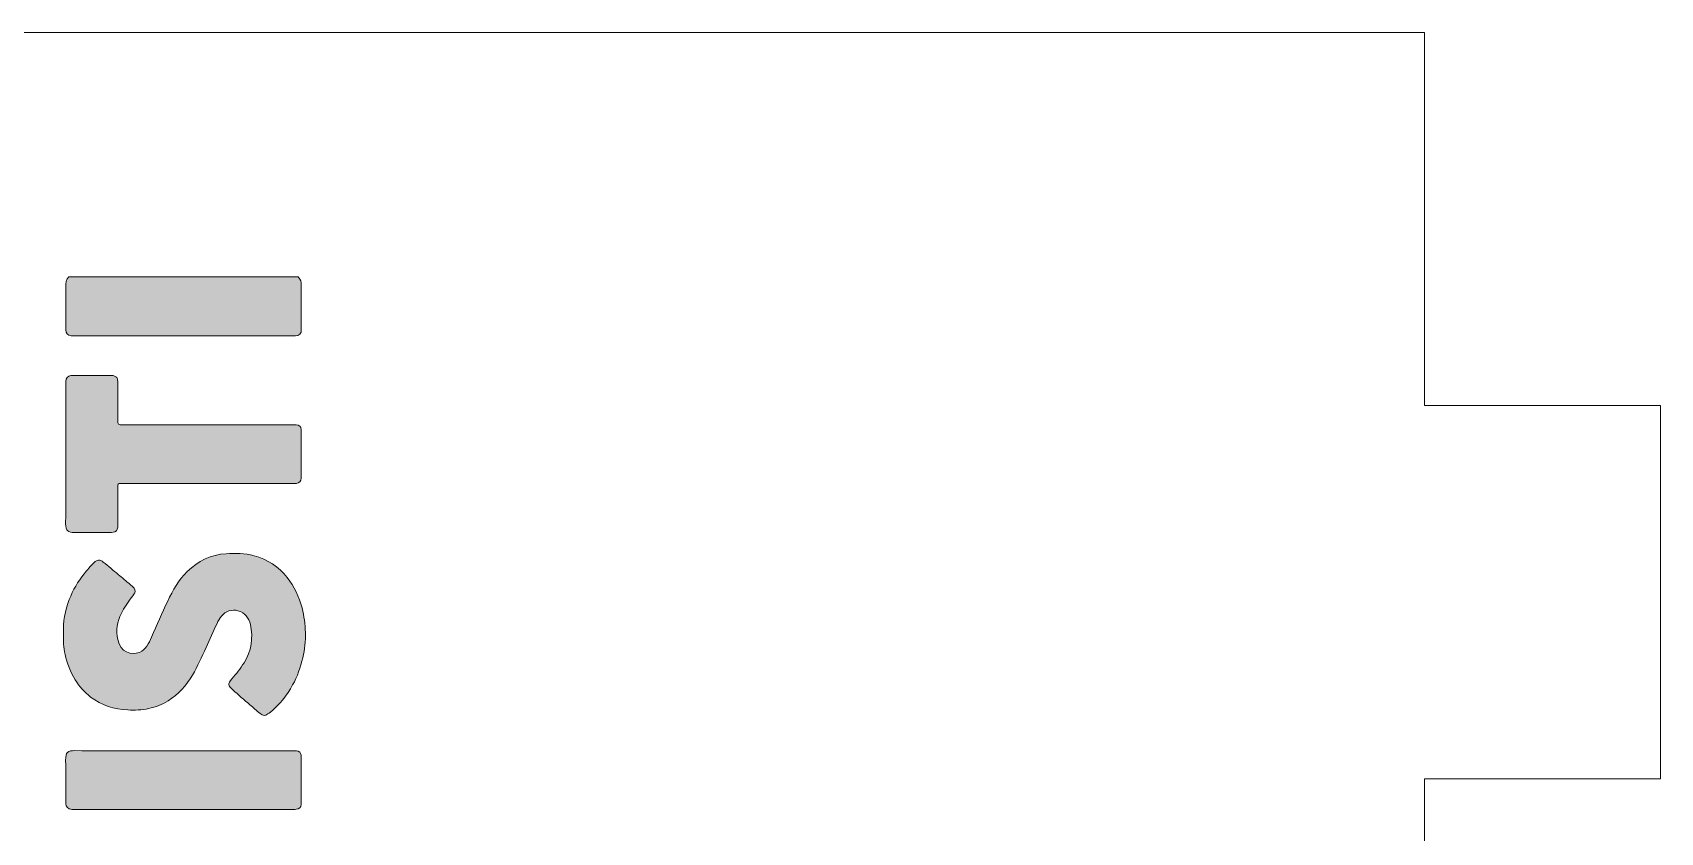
# Model space of a CAD drawing. Header units: millimetres. Extents: x 61 to 267, y -342 to -26.
# Drawn here: x 232 to 266.49, y -188.42 to -171.47 of the extents above; entities that cross this region are included whole.
import ezdxf

# ---------------------------------------------------------------- set-up
doc = ezdxf.new("R2010")
doc.units = ezdxf.units.MM
doc.header["$MEASUREMENT"] = 0
doc.layers.add('Layer 1', color=7, linetype='Continuous', lineweight=0)

# ---------------------------------------------------------------- blocks, each defined once
blk = doc.blocks.new('Block_5')
at = {"layer": 'Layer 1', "color": 1, "lineweight": 0, "true_color": 0xff0000}
blk.add_lwpolyline([(261.486, -210.985), (261.486, -203.083), (266.486, -203.083), (266.486, -195.181), (261.486, -195.181), (261.486, -187.279), (266.486, -187.279), (266.486, -179.377), (261.486, -179.377), (261.486, -171.474), (208.146, -171.474), (208.146, -179.377), (203.146, -179.377), (203.146, -187.279), (208.146, -187.279), (208.146, -195.181), (203.146, -195.181), (203.146, -203.083), (208.146, -203.083), (208.146, -210.985)], dxfattribs=at)
blk = doc.blocks.new('Block_6')
at = {"layer": 'Layer 1', "true_color": 0x8c8f8e, "transparency": 33554687}
h = blk.add_hatch(color=252, dxfattribs=at)
h.dxf.hatch_style = 2
edge = h.paths.add_edge_path()
edge.add_spline(control_points=[(237.624, -176.645), (237.69, -176.731), (237.69, -176.731), (237.69, -176.841), (237.69, -177.131), (237.69, -177.421), (237.69, -177.711), (237.69, -177.73), (237.688, -177.749), (237.69, -177.768), (237.698, -177.841), (237.64, -177.898), (237.564, -177.9), (237.538, -177.901), (237.511, -177.901), (237.484, -177.901), (235.959, -177.901), (234.433, -177.901), (232.908, -177.901), (232.877, -177.901), (232.847, -177.903), (232.817, -177.9), (232.744, -177.891), (232.701, -177.844), (232.7, -177.769), (232.698, -177.643), (232.699, -177.517), (232.699, -177.391), (232.699, -177.216), (232.702, -177.04), (232.698, -176.865), (232.696, -176.781), (232.709, -176.707), (232.766, -176.645), (234.385, -176.645), (236.005, -176.645), (237.624, -176.645)], knot_values=[0, 0, 0, 0, 1, 1, 1, 2, 2, 2, 3, 3, 3, 4, 4, 4, 5, 5, 5, 6, 6, 6, 7, 7, 7, 8, 8, 8, 9, 9, 9, 10, 10, 10, 11, 11, 11, 12, 12, 12, 12], degree=3, periodic=0)
h = blk.add_hatch(color=252, dxfattribs=at)
h.dxf.hatch_style = 2
edge = h.paths.add_edge_path()
edge.add_spline(control_points=[(235.709, -181.025), (235.121, -181.025), (234.533, -181.025), (233.946, -181.025), (233.915, -181.025), (233.885, -181.024), (233.854, -181.026), (233.812, -181.028), (233.802, -181.037), (233.802, -181.083), (233.8, -181.182), (233.801, -181.282), (233.801, -181.381), (233.801, -181.545), (233.801, -181.709), (233.801, -181.874), (233.801, -181.9), (233.802, -181.927), (233.8, -181.954), (233.795, -182.016), (233.762, -182.052), (233.701, -182.06), (233.679, -182.063), (233.655, -182.062), (233.633, -182.062), (233.381, -182.063), (233.129, -182.06), (232.877, -182.064), (232.759, -182.066), (232.696, -182.031), (232.697, -181.879), (232.701, -180.893), (232.699, -179.908), (232.699, -178.922), (232.699, -178.903), (232.698, -178.884), (232.699, -178.865), (232.704, -178.795), (232.741, -178.75), (232.809, -178.739), (232.835, -178.735), (232.862, -178.736), (232.889, -178.736), (233.129, -178.736), (233.37, -178.736), (233.61, -178.736), (233.652, -178.736), (233.694, -178.735), (233.734, -178.751), (233.774, -178.767), (233.797, -178.794), (233.799, -178.837), (233.8, -178.867), (233.801, -178.898), (233.801, -178.928), (233.801, -179.165), (233.801, -179.402), (233.801, -179.639), (233.801, -179.669), (233.8, -179.7), (233.802, -179.731), (233.805, -179.765), (233.819, -179.78), (233.851, -179.782), (233.889, -179.784), (233.928, -179.784), (233.966, -179.784), (235.138, -179.784), (236.309, -179.784), (237.481, -179.784), (237.515, -179.784), (237.55, -179.783), (237.584, -179.785), (237.646, -179.789), (237.68, -179.822), (237.688, -179.885), (237.691, -179.908), (237.69, -179.931), (237.69, -179.954), (237.69, -180.255), (237.69, -180.557), (237.69, -180.859), (237.69, -180.878), (237.691, -180.897), (237.689, -180.916), (237.683, -180.973), (237.642, -181.016), (237.587, -181.023), (237.553, -181.027), (237.518, -181.025), (237.484, -181.025), (236.892, -181.025), (236.3, -181.025), (235.709, -181.025)], knot_values=[0, 0, 0, 0, 1, 1, 1, 2, 2, 2, 3, 3, 3, 4, 4, 4, 5, 5, 5, 6, 6, 6, 7, 7, 7, 8, 8, 8, 9, 9, 9, 10, 10, 10, 11, 11, 11, 12, 12, 12, 13, 13, 13, 14, 14, 14, 15, 15, 15, 16, 16, 16, 17, 17, 17, 18, 18, 18, 19, 19, 19, 20, 20, 20, 21, 21, 21, 22, 22, 22, 23, 23, 23, 24, 24, 24, 25, 25, 25, 26, 26, 26, 27, 27, 27, 28, 28, 28, 29, 29, 29, 30, 30, 30, 31, 31, 31, 31], degree=3, periodic=0)
h = blk.add_hatch(color=252, dxfattribs=at)
h.dxf.hatch_style = 2
edge = h.paths.add_edge_path()
edge.add_spline(control_points=[(232.65, -184.206), (232.64, -183.96), (232.687, -183.718), (232.775, -183.483), (232.849, -183.285), (232.957, -183.106), (233.088, -182.94), (233.154, -182.856), (233.226, -182.776), (233.301, -182.701), (233.364, -182.639), (233.424, -182.634), (233.494, -182.69), (233.601, -182.776), (233.705, -182.865), (233.811, -182.953), (233.896, -183.024), (233.979, -183.097), (234.066, -183.165), (234.223, -183.286), (234.172, -183.341), (234.095, -183.439), (234.012, -183.544), (233.938, -183.655), (233.879, -183.775), (233.79, -183.951), (233.761, -184.137), (233.8, -184.331), (233.855, -184.608), (234.089, -184.666), (234.262, -184.604), (234.331, -184.58), (234.377, -184.528), (234.414, -184.471), (234.454, -184.41), (234.489, -184.346), (234.519, -184.28), (234.634, -184.026), (234.742, -183.769), (234.86, -183.517), (234.967, -183.289), (235.091, -183.069), (235.274, -182.89), (235.503, -182.664), (235.775, -182.533), (236.098, -182.514), (236.296, -182.503), (236.494, -182.503), (236.689, -182.556), (236.974, -182.634), (237.21, -182.785), (237.393, -183.019), (237.543, -183.211), (237.642, -183.427), (237.705, -183.663), (237.75, -183.834), (237.773, -184.008), (237.777, -184.183), (237.781, -184.362), (237.763, -184.541), (237.722, -184.717), (237.675, -184.92), (237.606, -185.112), (237.507, -185.294), (237.385, -185.518), (237.226, -185.711), (237.03, -185.874), (237.015, -185.886), (236.999, -185.897), (236.983, -185.907), (236.916, -185.951), (236.884, -185.95), (236.819, -185.898), (236.745, -185.838), (236.672, -185.776), (236.6, -185.714), (236.479, -185.609), (236.358, -185.504), (236.238, -185.398), (236.128, -185.301), (236.125, -185.275), (236.22, -185.163), (236.311, -185.055), (236.402, -184.947), (236.476, -184.826), (236.63, -184.572), (236.678, -184.3), (236.611, -184.012), (236.578, -183.871), (236.499, -183.763), (236.348, -183.722), (236.22, -183.688), (236.082, -183.729), (235.999, -183.834), (235.962, -183.882), (235.929, -183.934), (235.904, -183.99), (235.827, -184.161), (235.751, -184.331), (235.673, -184.501), (235.581, -184.698), (235.495, -184.898), (235.383, -185.085), (235.251, -185.304), (235.087, -185.492), (234.87, -185.63), (234.743, -185.711), (234.604, -185.762), (234.457, -185.794), (234.31, -185.826), (234.162, -185.831), (234.013, -185.824), (233.724, -185.81), (233.457, -185.727), (233.226, -185.549), (233.095, -185.449), (232.985, -185.327), (232.898, -185.186), (232.795, -185.018), (232.727, -184.836), (232.686, -184.645), (232.656, -184.503), (232.643, -184.358), (232.65, -184.206)], knot_values=[0, 0, 0, 0, 1, 1, 1, 2, 2, 2, 3, 3, 3, 4, 4, 4, 5, 5, 5, 6, 6, 6, 7, 7, 7, 8, 8, 8, 9, 9, 9, 10, 10, 10, 11, 11, 11, 12, 12, 12, 13, 13, 13, 14, 14, 14, 15, 15, 15, 16, 16, 16, 17, 17, 17, 18, 18, 18, 19, 19, 19, 20, 20, 20, 21, 21, 21, 22, 22, 22, 23, 23, 23, 24, 24, 24, 25, 25, 25, 26, 26, 26, 27, 27, 27, 28, 28, 28, 29, 29, 29, 30, 30, 30, 31, 31, 31, 32, 32, 32, 33, 33, 33, 34, 34, 34, 35, 35, 35, 36, 36, 36, 37, 37, 37, 38, 38, 38, 39, 39, 39, 40, 40, 40, 41, 41, 41, 41], degree=3, periodic=0)
h = blk.add_hatch(color=252, dxfattribs=at)
h.dxf.hatch_style = 2
edge = h.paths.add_edge_path()
edge.add_spline(control_points=[(235.208, -186.686), (235.963, -186.686), (236.719, -186.686), (237.475, -186.686), (237.513, -186.686), (237.551, -186.685), (237.589, -186.688), (237.646, -186.694), (237.678, -186.725), (237.687, -186.783), (237.691, -186.809), (237.69, -186.836), (237.69, -186.863), (237.69, -187.161), (237.69, -187.459), (237.69, -187.757), (237.69, -187.779), (237.691, -187.803), (237.688, -187.825), (237.681, -187.885), (237.644, -187.921), (237.583, -187.928), (237.557, -187.931), (237.53, -187.93), (237.503, -187.93), (235.965, -187.93), (234.427, -187.93), (232.889, -187.93), (232.862, -187.93), (232.835, -187.931), (232.809, -187.928), (232.751, -187.922), (232.705, -187.873), (232.7, -187.814), (232.698, -187.788), (232.699, -187.761), (232.699, -187.734), (232.699, -187.451), (232.703, -187.169), (232.697, -186.886), (232.694, -186.719), (232.74, -186.684), (232.895, -186.685), (233.666, -186.688), (234.437, -186.686), (235.208, -186.686)], knot_values=[0, 0, 0, 0, 1, 1, 1, 2, 2, 2, 3, 3, 3, 4, 4, 4, 5, 5, 5, 6, 6, 6, 7, 7, 7, 8, 8, 8, 9, 9, 9, 10, 10, 10, 11, 11, 11, 12, 12, 12, 13, 13, 13, 14, 14, 14, 15, 15, 15, 15], degree=3, periodic=0)
at = {"layer": 'Layer 1'}
for points, knots in [([(237.624, -176.645), (237.69, -176.731), (237.69, -176.731), (237.69, -176.841), (237.69, -177.131), (237.69, -177.421), (237.69, -177.711), (237.69, -177.73), (237.688, -177.749), (237.69, -177.768), (237.698, -177.841), (237.64, -177.898), (237.564, -177.9), (237.538, -177.901), (237.511, -177.901), (237.484, -177.901), (235.959, -177.901), (234.433, -177.901), (232.908, -177.901), (232.877, -177.901), (232.847, -177.903), (232.817, -177.9), (232.744, -177.891), (232.701, -177.844), (232.7, -177.769), (232.698, -177.643), (232.699, -177.517), (232.699, -177.391), (232.699, -177.216), (232.702, -177.04), (232.698, -176.865), (232.696, -176.781), (232.709, -176.707), (232.766, -176.645), (234.385, -176.645), (236.005, -176.645), (237.624, -176.645)], [0, 0, 0, 0, 1, 1, 1, 2, 2, 2, 3, 3, 3, 4, 4, 4, 5, 5, 5, 6, 6, 6, 7, 7, 7, 8, 8, 8, 9, 9, 9, 10, 10, 10, 11, 11, 11, 12, 12, 12, 12]), ([(235.709, -181.025), (236.3, -181.025), (236.892, -181.025), (237.484, -181.025), (237.518, -181.025), (237.553, -181.027), (237.587, -181.023), (237.642, -181.016), (237.683, -180.973), (237.689, -180.916), (237.691, -180.897), (237.69, -180.878), (237.69, -180.859), (237.69, -180.557), (237.69, -180.255), (237.69, -179.954), (237.69, -179.931), (237.691, -179.908), (237.688, -179.885), (237.68, -179.822), (237.646, -179.789), (237.584, -179.785), (237.55, -179.783), (237.515, -179.784), (237.481, -179.784), (236.309, -179.784), (235.138, -179.784), (233.966, -179.784), (233.928, -179.784), (233.889, -179.784), (233.851, -179.782), (233.819, -179.78), (233.805, -179.765), (233.802, -179.731), (233.8, -179.7), (233.801, -179.669), (233.801, -179.639), (233.801, -179.402), (233.801, -179.165), (233.801, -178.928), (233.801, -178.898), (233.8, -178.867), (233.799, -178.837), (233.797, -178.794), (233.774, -178.767), (233.734, -178.751), (233.694, -178.735), (233.652, -178.736), (233.61, -178.736), (233.37, -178.736), (233.129, -178.736), (232.889, -178.736), (232.862, -178.736), (232.835, -178.735), (232.809, -178.739), (232.741, -178.75), (232.704, -178.795), (232.699, -178.865), (232.698, -178.884), (232.699, -178.903), (232.699, -178.922), (232.699, -179.908), (232.701, -180.893), (232.697, -181.879), (232.696, -182.031), (232.759, -182.066), (232.877, -182.064), (233.129, -182.06), (233.381, -182.063), (233.633, -182.062), (233.655, -182.062), (233.679, -182.063), (233.701, -182.06), (233.762, -182.052), (233.795, -182.016), (233.8, -181.954), (233.802, -181.927), (233.801, -181.9), (233.801, -181.874), (233.801, -181.709), (233.801, -181.545), (233.801, -181.381), (233.801, -181.282), (233.8, -181.182), (233.802, -181.083), (233.802, -181.037), (233.812, -181.028), (233.854, -181.026), (233.885, -181.024), (233.915, -181.025), (233.946, -181.025), (234.533, -181.025), (235.121, -181.025), (235.709, -181.025)], [0, 0, 0, 0, 1, 1, 1, 2, 2, 2, 3, 3, 3, 4, 4, 4, 5, 5, 5, 6, 6, 6, 7, 7, 7, 8, 8, 8, 9, 9, 9, 10, 10, 10, 11, 11, 11, 12, 12, 12, 13, 13, 13, 14, 14, 14, 15, 15, 15, 16, 16, 16, 17, 17, 17, 18, 18, 18, 19, 19, 19, 20, 20, 20, 21, 21, 21, 22, 22, 22, 23, 23, 23, 24, 24, 24, 25, 25, 25, 26, 26, 26, 27, 27, 27, 28, 28, 28, 29, 29, 29, 30, 30, 30, 31, 31, 31, 31]), ([(235.709, -181.025), (235.121, -181.025), (234.533, -181.025), (233.946, -181.025), (233.915, -181.025), (233.885, -181.024), (233.854, -181.026), (233.812, -181.028), (233.802, -181.037), (233.802, -181.083), (233.8, -181.182), (233.801, -181.282), (233.801, -181.381), (233.801, -181.545), (233.801, -181.709), (233.801, -181.874), (233.801, -181.9), (233.802, -181.927), (233.8, -181.954), (233.795, -182.016), (233.762, -182.052), (233.701, -182.06), (233.679, -182.063), (233.655, -182.062), (233.633, -182.062), (233.381, -182.063), (233.129, -182.06), (232.877, -182.064), (232.759, -182.066), (232.696, -182.031), (232.697, -181.879), (232.701, -180.893), (232.699, -179.908), (232.699, -178.922), (232.699, -178.903), (232.698, -178.884), (232.699, -178.865), (232.704, -178.795), (232.741, -178.75), (232.809, -178.739), (232.835, -178.735), (232.862, -178.736), (232.889, -178.736), (233.129, -178.736), (233.37, -178.736), (233.61, -178.736), (233.652, -178.736), (233.694, -178.735), (233.734, -178.751), (233.774, -178.767), (233.797, -178.794), (233.799, -178.837), (233.8, -178.867), (233.801, -178.898), (233.801, -178.928), (233.801, -179.165), (233.801, -179.402), (233.801, -179.639), (233.801, -179.669), (233.8, -179.7), (233.802, -179.731), (233.805, -179.765), (233.819, -179.78), (233.851, -179.782), (233.889, -179.784), (233.928, -179.784), (233.966, -179.784), (235.138, -179.784), (236.309, -179.784), (237.481, -179.784), (237.515, -179.784), (237.55, -179.783), (237.584, -179.785), (237.646, -179.789), (237.68, -179.822), (237.688, -179.885), (237.691, -179.908), (237.69, -179.931), (237.69, -179.954), (237.69, -180.255), (237.69, -180.557), (237.69, -180.859), (237.69, -180.878), (237.691, -180.897), (237.689, -180.916), (237.683, -180.973), (237.642, -181.016), (237.587, -181.023), (237.553, -181.027), (237.518, -181.025), (237.484, -181.025), (236.892, -181.025), (236.3, -181.025), (235.709, -181.025)], [0, 0, 0, 0, 1, 1, 1, 2, 2, 2, 3, 3, 3, 4, 4, 4, 5, 5, 5, 6, 6, 6, 7, 7, 7, 8, 8, 8, 9, 9, 9, 10, 10, 10, 11, 11, 11, 12, 12, 12, 13, 13, 13, 14, 14, 14, 15, 15, 15, 16, 16, 16, 17, 17, 17, 18, 18, 18, 19, 19, 19, 20, 20, 20, 21, 21, 21, 22, 22, 22, 23, 23, 23, 24, 24, 24, 25, 25, 25, 26, 26, 26, 27, 27, 27, 28, 28, 28, 29, 29, 29, 30, 30, 30, 31, 31, 31, 31]), ([(232.65, -184.206), (232.643, -184.358), (232.656, -184.503), (232.686, -184.645), (232.727, -184.836), (232.795, -185.018), (232.898, -185.186), (232.985, -185.327), (233.095, -185.449), (233.226, -185.549), (233.457, -185.727), (233.724, -185.81), (234.013, -185.824), (234.162, -185.831), (234.31, -185.826), (234.457, -185.794), (234.604, -185.762), (234.743, -185.711), (234.87, -185.63), (235.087, -185.492), (235.251, -185.304), (235.383, -185.085), (235.495, -184.898), (235.581, -184.698), (235.673, -184.501), (235.751, -184.331), (235.827, -184.161), (235.904, -183.99), (235.929, -183.934), (235.962, -183.882), (235.999, -183.834), (236.082, -183.729), (236.22, -183.688), (236.348, -183.722), (236.499, -183.763), (236.578, -183.871), (236.611, -184.012), (236.678, -184.3), (236.63, -184.572), (236.476, -184.826), (236.402, -184.947), (236.311, -185.055), (236.22, -185.163), (236.125, -185.275), (236.128, -185.301), (236.238, -185.398), (236.358, -185.504), (236.479, -185.609), (236.6, -185.714), (236.672, -185.776), (236.745, -185.838), (236.819, -185.898), (236.884, -185.95), (236.916, -185.951), (236.983, -185.907), (236.999, -185.897), (237.015, -185.886), (237.03, -185.874), (237.226, -185.711), (237.385, -185.518), (237.507, -185.294), (237.606, -185.112), (237.675, -184.92), (237.722, -184.717), (237.763, -184.541), (237.781, -184.362), (237.777, -184.183), (237.773, -184.008), (237.75, -183.834), (237.705, -183.663), (237.642, -183.427), (237.543, -183.211), (237.393, -183.019), (237.21, -182.785), (236.974, -182.634), (236.689, -182.556), (236.494, -182.503), (236.296, -182.503), (236.098, -182.514), (235.775, -182.533), (235.503, -182.664), (235.274, -182.89), (235.091, -183.069), (234.967, -183.289), (234.86, -183.517), (234.742, -183.769), (234.634, -184.026), (234.519, -184.28), (234.489, -184.346), (234.454, -184.41), (234.414, -184.471), (234.377, -184.528), (234.331, -184.58), (234.262, -184.604), (234.089, -184.666), (233.855, -184.608), (233.8, -184.331), (233.761, -184.137), (233.79, -183.951), (233.879, -183.775), (233.938, -183.655), (234.012, -183.544), (234.095, -183.439), (234.172, -183.341), (234.223, -183.286), (234.066, -183.165), (233.979, -183.097), (233.896, -183.024), (233.811, -182.953), (233.705, -182.865), (233.601, -182.776), (233.494, -182.69), (233.424, -182.634), (233.364, -182.639), (233.301, -182.701), (233.226, -182.776), (233.154, -182.856), (233.088, -182.94), (232.957, -183.106), (232.849, -183.285), (232.775, -183.483), (232.687, -183.718), (232.64, -183.96), (232.65, -184.206)], [0, 0, 0, 0, 1, 1, 1, 2, 2, 2, 3, 3, 3, 4, 4, 4, 5, 5, 5, 6, 6, 6, 7, 7, 7, 8, 8, 8, 9, 9, 9, 10, 10, 10, 11, 11, 11, 12, 12, 12, 13, 13, 13, 14, 14, 14, 15, 15, 15, 16, 16, 16, 17, 17, 17, 18, 18, 18, 19, 19, 19, 20, 20, 20, 21, 21, 21, 22, 22, 22, 23, 23, 23, 24, 24, 24, 25, 25, 25, 26, 26, 26, 27, 27, 27, 28, 28, 28, 29, 29, 29, 30, 30, 30, 31, 31, 31, 32, 32, 32, 33, 33, 33, 34, 34, 34, 35, 35, 35, 36, 36, 36, 37, 37, 37, 38, 38, 38, 39, 39, 39, 40, 40, 40, 41, 41, 41, 41]), ([(232.65, -184.206), (232.64, -183.96), (232.687, -183.718), (232.775, -183.483), (232.849, -183.285), (232.957, -183.106), (233.088, -182.94), (233.154, -182.856), (233.226, -182.776), (233.301, -182.701), (233.364, -182.639), (233.424, -182.634), (233.494, -182.69), (233.601, -182.776), (233.705, -182.865), (233.811, -182.953), (233.896, -183.024), (233.979, -183.097), (234.066, -183.165), (234.223, -183.286), (234.172, -183.341), (234.095, -183.439), (234.012, -183.544), (233.938, -183.655), (233.879, -183.775), (233.79, -183.951), (233.761, -184.137), (233.8, -184.331), (233.855, -184.608), (234.089, -184.666), (234.262, -184.604), (234.331, -184.58), (234.377, -184.528), (234.414, -184.471), (234.454, -184.41), (234.489, -184.346), (234.519, -184.28), (234.634, -184.026), (234.742, -183.769), (234.86, -183.517), (234.967, -183.289), (235.091, -183.069), (235.274, -182.89), (235.503, -182.664), (235.775, -182.533), (236.098, -182.514), (236.296, -182.503), (236.494, -182.503), (236.689, -182.556), (236.974, -182.634), (237.21, -182.785), (237.393, -183.019), (237.543, -183.211), (237.642, -183.427), (237.705, -183.663), (237.75, -183.834), (237.773, -184.008), (237.777, -184.183), (237.781, -184.362), (237.763, -184.541), (237.722, -184.717), (237.675, -184.92), (237.606, -185.112), (237.507, -185.294), (237.385, -185.518), (237.226, -185.711), (237.03, -185.874), (237.015, -185.886), (236.999, -185.897), (236.983, -185.907), (236.916, -185.951), (236.884, -185.95), (236.819, -185.898), (236.745, -185.838), (236.672, -185.776), (236.6, -185.714), (236.479, -185.609), (236.358, -185.504), (236.238, -185.398), (236.128, -185.301), (236.125, -185.275), (236.22, -185.163), (236.311, -185.055), (236.402, -184.947), (236.476, -184.826), (236.63, -184.572), (236.678, -184.3), (236.611, -184.012), (236.578, -183.871), (236.499, -183.763), (236.348, -183.722), (236.22, -183.688), (236.082, -183.729), (235.999, -183.834), (235.962, -183.882), (235.929, -183.934), (235.904, -183.99), (235.827, -184.161), (235.751, -184.331), (235.673, -184.501), (235.581, -184.698), (235.495, -184.898), (235.383, -185.085), (235.251, -185.304), (235.087, -185.492), (234.87, -185.63), (234.743, -185.711), (234.604, -185.762), (234.457, -185.794), (234.31, -185.826), (234.162, -185.831), (234.013, -185.824), (233.724, -185.81), (233.457, -185.727), (233.226, -185.549), (233.095, -185.449), (232.985, -185.327), (232.898, -185.186), (232.795, -185.018), (232.727, -184.836), (232.686, -184.645), (232.656, -184.503), (232.643, -184.358), (232.65, -184.206)], [0, 0, 0, 0, 1, 1, 1, 2, 2, 2, 3, 3, 3, 4, 4, 4, 5, 5, 5, 6, 6, 6, 7, 7, 7, 8, 8, 8, 9, 9, 9, 10, 10, 10, 11, 11, 11, 12, 12, 12, 13, 13, 13, 14, 14, 14, 15, 15, 15, 16, 16, 16, 17, 17, 17, 18, 18, 18, 19, 19, 19, 20, 20, 20, 21, 21, 21, 22, 22, 22, 23, 23, 23, 24, 24, 24, 25, 25, 25, 26, 26, 26, 27, 27, 27, 28, 28, 28, 29, 29, 29, 30, 30, 30, 31, 31, 31, 32, 32, 32, 33, 33, 33, 34, 34, 34, 35, 35, 35, 36, 36, 36, 37, 37, 37, 38, 38, 38, 39, 39, 39, 40, 40, 40, 41, 41, 41, 41]), ([(235.208, -186.686), (234.437, -186.686), (233.666, -186.688), (232.895, -186.685), (232.74, -186.684), (232.694, -186.719), (232.697, -186.886), (232.703, -187.169), (232.699, -187.451), (232.699, -187.734), (232.699, -187.761), (232.698, -187.788), (232.7, -187.814), (232.705, -187.873), (232.751, -187.922), (232.809, -187.928), (232.835, -187.931), (232.862, -187.93), (232.889, -187.93), (234.427, -187.93), (235.965, -187.93), (237.503, -187.93), (237.53, -187.93), (237.557, -187.931), (237.583, -187.928), (237.644, -187.921), (237.681, -187.885), (237.688, -187.825), (237.691, -187.803), (237.69, -187.779), (237.69, -187.757), (237.69, -187.459), (237.69, -187.161), (237.69, -186.863), (237.69, -186.836), (237.691, -186.809), (237.687, -186.783), (237.678, -186.725), (237.646, -186.694), (237.589, -186.688), (237.551, -186.685), (237.513, -186.686), (237.475, -186.686), (236.719, -186.686), (235.963, -186.686), (235.208, -186.686)], [0, 0, 0, 0, 1, 1, 1, 2, 2, 2, 3, 3, 3, 4, 4, 4, 5, 5, 5, 6, 6, 6, 7, 7, 7, 8, 8, 8, 9, 9, 9, 10, 10, 10, 11, 11, 11, 12, 12, 12, 13, 13, 13, 14, 14, 14, 15, 15, 15, 15]), ([(235.208, -186.686), (235.963, -186.686), (236.719, -186.686), (237.475, -186.686), (237.513, -186.686), (237.551, -186.685), (237.589, -186.688), (237.646, -186.694), (237.678, -186.725), (237.687, -186.783), (237.691, -186.809), (237.69, -186.836), (237.69, -186.863), (237.69, -187.161), (237.69, -187.459), (237.69, -187.757), (237.69, -187.779), (237.691, -187.803), (237.688, -187.825), (237.681, -187.885), (237.644, -187.921), (237.583, -187.928), (237.557, -187.931), (237.53, -187.93), (237.503, -187.93), (235.965, -187.93), (234.427, -187.93), (232.889, -187.93), (232.862, -187.93), (232.835, -187.931), (232.809, -187.928), (232.751, -187.922), (232.705, -187.873), (232.7, -187.814), (232.698, -187.788), (232.699, -187.761), (232.699, -187.734), (232.699, -187.451), (232.703, -187.169), (232.697, -186.886), (232.694, -186.719), (232.74, -186.684), (232.895, -186.685), (233.666, -186.688), (234.437, -186.686), (235.208, -186.686)], [0, 0, 0, 0, 1, 1, 1, 2, 2, 2, 3, 3, 3, 4, 4, 4, 5, 5, 5, 6, 6, 6, 7, 7, 7, 8, 8, 8, 9, 9, 9, 10, 10, 10, 11, 11, 11, 12, 12, 12, 13, 13, 13, 14, 14, 14, 15, 15, 15, 15])]:
    blk.add_open_spline(points, degree=3, knots=knots, dxfattribs=at)

msp = doc.modelspace()

# ---------------------------------------------------------------- block references
at = {"layer": 'Layer 1'}
for name in ['Block_5', 'Block_6']:
    msp.add_blockref(name, (0, 0), dxfattribs=at)

doc.saveas('drawing.dxf')
